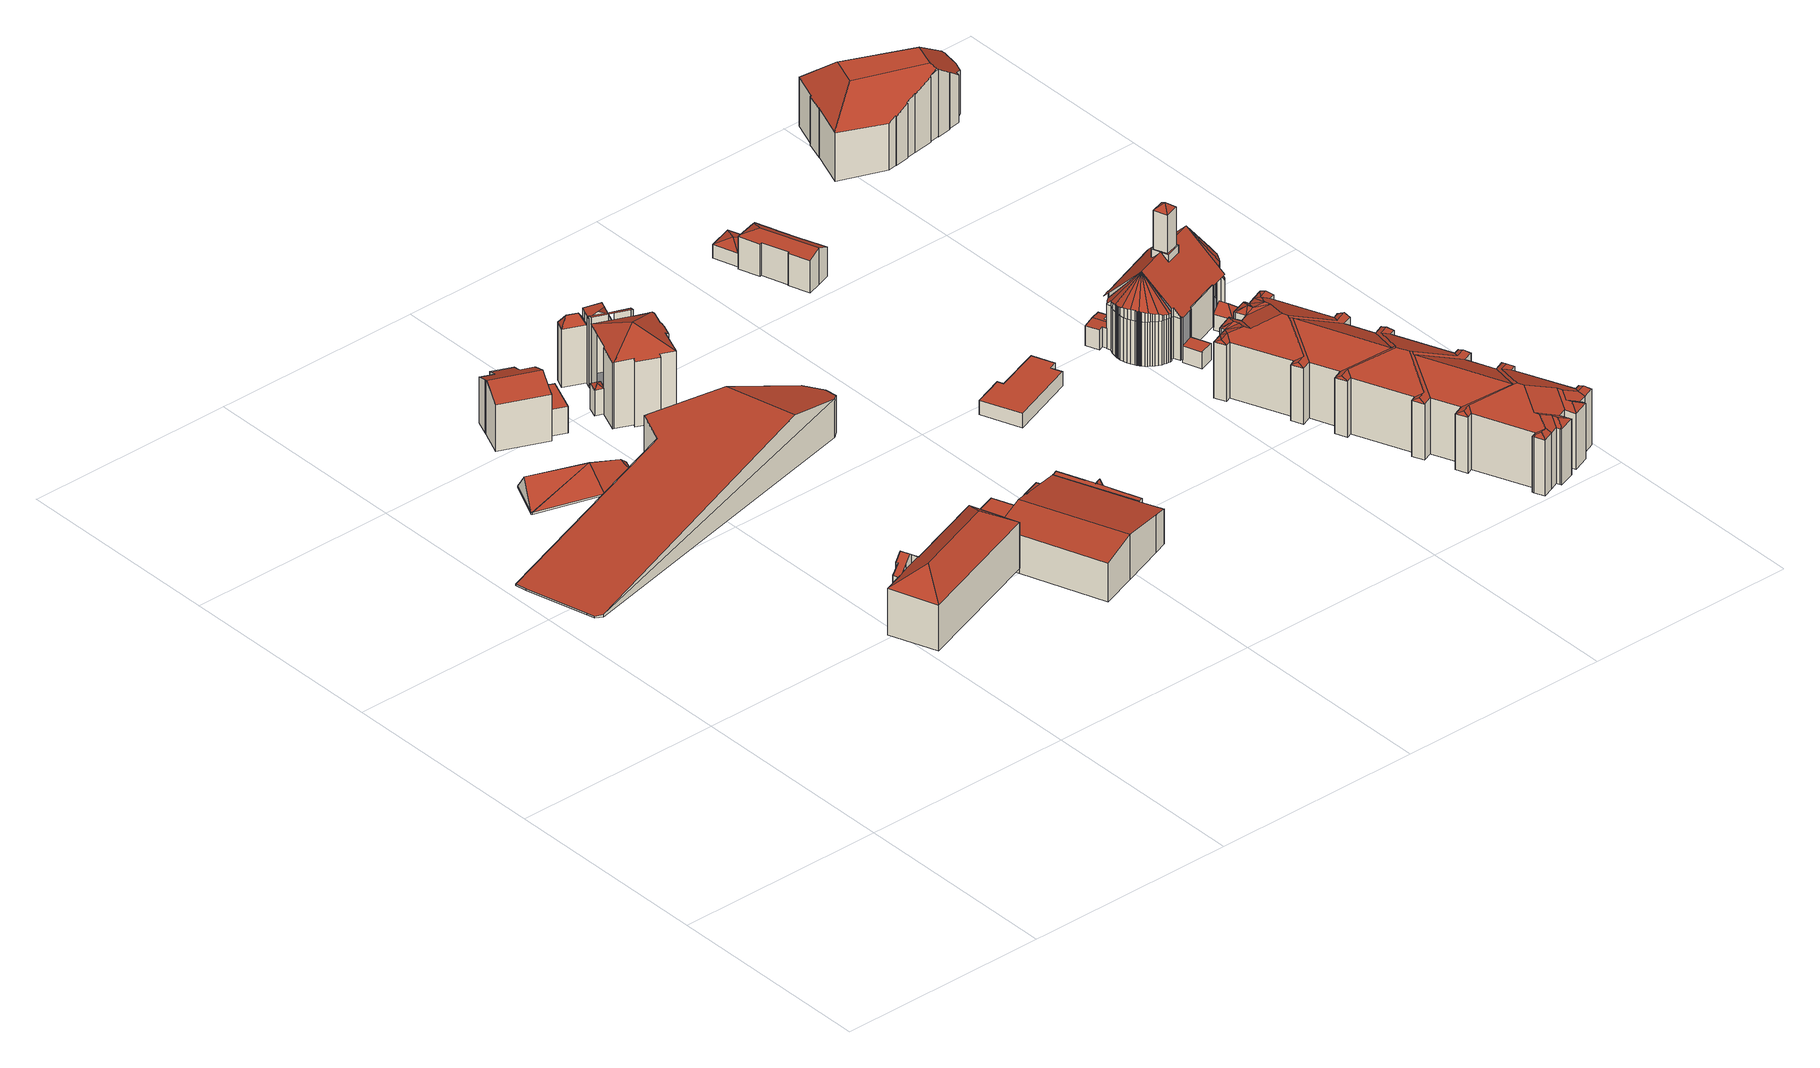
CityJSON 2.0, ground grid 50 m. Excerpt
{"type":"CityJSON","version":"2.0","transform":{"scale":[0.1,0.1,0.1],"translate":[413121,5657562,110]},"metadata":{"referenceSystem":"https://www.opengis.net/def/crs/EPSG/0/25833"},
"CityObjects":{
"building1":{"type":"Building","attributes":{"Dachtyp_tdc":"tdcFreeFormRoof","Gemeindeschluessel":14612000,"Dachneigung":48.48,"QualitaetDacherkennung":7,"Geometrietyp2DReferenz":"3000","measuredHeight":5.97,"function":"31001_9998","roofType":"5000"},"geometry":[{"type":"Solid","lod":"2","boundaries":[[[[0,1,2,3]],[[1,4,5,2]],[[4,6,7,5]],[[6,8,9,7]],[[8,10,11,9]],[[10,0,3,11]],[[6,12,13]],[[4,12,6]],[[12,4,1]],[[14,12,1,0]],[[14,0,10]],[[13,12,14,10,8]],[[6,13,8]],[[3,2,5,7,9,11]]]],"semantics":{"surfaces":[{"type":"WallSurface"},{"type":"RoofSurface"},{"type":"GroundSurface"}],"values":[[0,0,0,0,0,0,1,1,1,1,1,1,0,2]]}}]},
"building2":{"type":"Building","attributes":{"Dachtyp_tdc":"tdcFreeFormRoof","Gemeindeschluessel":14612000,"Dachneigung":10.77,"QualitaetDacherkennung":4,"Geometrietyp2DReferenz":"3000","measuredHeight":13.06,"function":"31001_9998","roofType":"5000"},"geometry":[{"type":"Solid","lod":"2","boundaries":[[[[15,16,17,18]],[[16,19,20,17]],[[19,21,22,20]],[[21,23,24,22]],[[23,25,26,24]],[[25,27,28,26]],[[27,29,30,28]],[[29,31,32,30]],[[31,33,34,32]],[[33,35,36,34]],[[35,15,18,36]],[[37,38,29,27,25,23,21,19,16]],[[15,35,33,31,38,37]],[[31,29,38]],[[16,15,37]],[[18,17,20,22,24,26,28,30,32,34,36]]]],"semantics":{"surfaces":[{"type":"WallSurface"},{"type":"RoofSurface"},{"type":"GroundSurface"}],"values":[[0,0,0,0,0,0,0,0,0,0,0,1,1,0,0,2]]}}]},
"building3":{"type":"Building","attributes":{"Gemeindeschluessel":14612000,"Geometrietyp2DReferenz":"3000","function":"31001_9998","roofType":"9999"},"children":["building3-1","building3-2"]},
"building3-1":{"type":"BuildingPart","attributes":{"Dachtyp_tdc":"tdcGableRoof","Dachneigung":39.86,"QualitaetDacherkennung":50,"Geometrietyp2DReferenz":"3000","measuredHeight":14.28,"roofType":"3100"},"parents":["building3"],"geometry":[{"type":"MultiSurface","lod":"2","boundaries":[[[39,40,41,42]],[[43,44,45,46]],[[44,47,48,45]],[[47,49,50,48]],[[49,51,52,50]],[[51,53,54,52]],[[53,55,56,54]],[[55,39,42,56]],[[51,49,47,44,43,57,58]],[[58,59,40,39,55,53,51]],[[42,41,60,46,45,48,50,52,54,56]]],"semantics":{"surfaces":[{"type":"WallSurface"},{"type":"RoofSurface"},{"type":"GroundSurface"}],"values":[0,0,0,0,0,0,0,0,1,1,2]}}]},
"building3-2":{"type":"BuildingPart","attributes":{"Dachtyp_tdc":"tdcHipRoof","Dachneigung":37.33,"QualitaetDacherkennung":78,"Geometrietyp2DReferenz":"3000","measuredHeight":15.74,"roofType":"3200"},"parents":["building3"],"geometry":[{"type":"MultiSurface","lod":"2","boundaries":[[[61,41,40]],[[61,62,63,41]],[[62,64,65,63]],[[64,66,67,65]],[[66,68,69,67]],[[68,70,71,69]],[[70,72,46,71]],[[72,73,43,46]],[[70,68,74]],[[66,64,62,75]],[[68,66,75,74]],[[62,61,59,76,57,73,72,70,74,75]],[[41,63,65,67,69,71,46,60]]],"semantics":{"surfaces":[{"type":"WallSurface"},{"type":"RoofSurface"},{"type":"GroundSurface"}],"values":[0,0,0,0,0,0,0,0,1,1,1,1,2]}}]},
"building4":{"type":"Building","attributes":{"Dachtyp_tdc":"tdcFreeFormRoof","Gemeindeschluessel":14612000,"Dachneigung":25.75,"QualitaetDacherkennung":35,"Geometrietyp2DReferenz":"3000","measuredHeight":13.63,"function":"31001_9998","roofType":"5000"},"geometry":[{"type":"Solid","lod":"2","boundaries":[[[[77,78,79,80]],[[78,81,82,79]],[[81,83,84,82]],[[83,85,86,84]],[[85,87,88,86]],[[87,89,90,88]],[[89,91,92,90]],[[91,93,94,92]],[[93,95,96,94]],[[95,97,98,96]],[[97,99,100,98]],[[99,77,80,100]],[[99,97,101,102,77]],[[95,93,91,89,87,85,83,81,78,102,101]],[[78,77,102]],[[97,95,101]],[[80,79,82,84,86,88,90,92,94,96,98,100]]]],"semantics":{"surfaces":[{"type":"WallSurface"},{"type":"RoofSurface"},{"type":"GroundSurface"}],"values":[[0,0,0,0,0,0,0,0,0,0,0,0,1,1,0,0,2]]}}]},
"building5":{"type":"Building","attributes":{"Dachtyp_tdc":"tdcPolyFlatRoof","Gemeindeschluessel":14612000,"Dachneigung":0,"QualitaetDacherkennung":69,"Geometrietyp2DReferenz":"3000","measuredHeight":6.55,"function":"31001_9998","roofType":"1000"},"geometry":[{"type":"Solid","lod":"2","boundaries":[[[[103,104,105,106]],[[104,107,108,105]],[[107,109,110,108]],[[109,103,106,110]],[[109,107,104,103]],[[106,105,108,110]]]],"semantics":{"surfaces":[{"type":"WallSurface"},{"type":"RoofSurface"},{"type":"GroundSurface"}],"values":[[0,0,0,0,1,2]]}}]},
"building6":{"type":"Building","attributes":{"Dachtyp_tdc":"tdcFreeFormRoof","Gemeindeschluessel":14612000,"Dachneigung":59.99,"QualitaetDacherkennung":7,"Geometrietyp2DReferenz":"3000","measuredHeight":16.61,"function":"31001_9998","roofType":"5000"},"geometry":[{"type":"Solid","lod":"2","boundaries":[[[[111,112,113,114]],[[112,115,116,113]],[[115,117,118,116]],[[117,119,120,118]],[[119,111,114,120]],[[121,122,119,117]],[[123,121,117,115]],[[123,115,112]],[[122,121,123,112,111]],[[122,111,119]],[[114,113,116,118,120]]]],"semantics":{"surfaces":[{"type":"WallSurface"},{"type":"RoofSurface"},{"type":"GroundSurface"}],"values":[[0,0,0,0,0,1,1,1,1,1,2]]}}]},
"building7":{"type":"Building","attributes":{"Gemeindeschluessel":14612000,"Geometrietyp2DReferenz":"3000","function":"31001_9998","roofType":"9999"},"children":["building7-1","building7-2","building7-3","building7-4","building7-5"]},
"building7-1":{"type":"BuildingPart","attributes":{"Dachtyp_tdc":"tdcGableRoof","Dachneigung":10.04,"QualitaetDacherkennung":28,"Geometrietyp2DReferenz":"3000","measuredHeight":11.18,"roofType":"3100"},"parents":["building7"],"geometry":[{"type":"MultiSurface","lod":"2","boundaries":[[[124,125,126,127]],[[125,128,129,126]],[[128,130,131,129]],[[130,132,133,131]],[[132,134,135,133]],[[134,136,137,138,135]],[[139,140,141,142,143]],[[140,144,141]],[[145,136,134,132,130]],[[130,128,125,124,146,140,139,145]],[[147,127,126,129,131,133,135,138,148,142,141]]],"semantics":{"surfaces":[{"type":"WallSurface"},{"type":"RoofSurface"},{"type":"GroundSurface"}],"values":[0,0,0,0,0,0,0,0,1,1,2]}}]},
"building7-2":{"type":"BuildingPart","attributes":{"Dachtyp_tdc":"tdcPolyFlatRoof","Dachneigung":2.6,"QualitaetDacherkennung":53,"Geometrietyp2DReferenz":"3000","measuredHeight":8.86,"roofType":"2100"},"parents":["building7"],"geometry":[{"type":"MultiSurface","lod":"2","boundaries":[[[149,150,151]],[[149,152,153,150]],[[152,154,124,127,153]],[[155,156,157,147,146]],[[156,158,159,157]],[[158,160,161,159]],[[160,162,161]],[[158,156,155,154,152,149,163,164,160]],[[150,153,127,147,157,159,161]]],"semantics":{"surfaces":[{"type":"WallSurface"},{"type":"RoofSurface"},{"type":"GroundSurface"}],"values":[0,0,0,0,0,0,0,1,2]}}]},
"building7-3":{"type":"BuildingPart","attributes":{"Dachtyp_tdc":"tdcGableRoof","Dachneigung":59.69,"QualitaetDacherkennung":10,"Geometrietyp2DReferenz":"3000","measuredHeight":9.34,"roofType":"3100"},"parents":["building7"],"geometry":[{"type":"MultiSurface","lod":"2","boundaries":[[[162,165,166,161]],[[165,167,168,166]],[[167,151,150,168]],[[167,165,169]],[[161,166,168,150]],[[165,162,164,170,169]],[[151,167,169,170,163]]],"semantics":{"surfaces":[{"type":"WallSurface"},{"type":"GroundSurface"},{"type":"RoofSurface"}],"values":[0,0,0,0,1,2,2]}}]},
"building7-4":{"type":"BuildingPart","attributes":{"Dachtyp_tdc":"tdcPolyFlatRoof","Dachneigung":0,"QualitaetDacherkennung":42,"Geometrietyp2DReferenz":"3000","measuredHeight":6.86,"roofType":"1000"},"parents":["building7"],"geometry":[{"type":"MultiSurface","lod":"2","boundaries":[[[137,171,172,138]],[[171,173,174,172]],[[173,175,176,174]],[[175,177,178,176]],[[177,143,142,178]],[[177,175,173,171,137,179,143]],[[142,148,138,172,174,176,178]]],"semantics":{"surfaces":[{"type":"WallSurface"},{"type":"RoofSurface"},{"type":"GroundSurface"}],"values":[0,0,0,0,0,1,2]}}]},
"building7-5":{"type":"BuildingPart","attributes":{"Dachtyp_tdc":"tdcPolyFlatRoof","Dachneigung":3.14,"QualitaetDacherkennung":67,"Geometrietyp2DReferenz":"3000","measuredHeight":5.78,"roofType":"2100"},"parents":["building7"],"geometry":[{"type":"MultiSurface","lod":"2","boundaries":[[[180,181,157,182]],[[144,183,184,141]],[[183,180,182,184]],[[183,144,185,181,180]],[[182,157,147,141,184]]],"semantics":{"surfaces":[{"type":"WallSurface"},{"type":"RoofSurface"},{"type":"GroundSurface"}],"values":[0,0,0,1,2]}}]},
"building8":{"type":"Building","attributes":{"Gemeindeschluessel":14612000,"Geometrietyp2DReferenz":"3000","function":"31001_9998","roofType":"9999"},"children":["building8-1","building8-2","building8-3","building8-4"]},
"building8-1":{"type":"BuildingPart","attributes":{"Dachtyp_tdc":"tdcFreeFormRoof","Dachneigung":39.25,"QualitaetDacherkennung":31,"Geometrietyp2DReferenz":"3000","measuredHeight":7.07,"roofType":"5000"},"parents":["building8"],"geometry":[{"type":"MultiSurface","lod":"2","boundaries":[[[186,187,188,189]],[[187,190,191,188]],[[190,192,193,191]],[[192,194,195,193]],[[196,186,189,197]],[[198,194,192,190,187,199]],[[187,186,200,199]],[[186,196,200]],[[196,201,198,199,200]],[[189,188,191,193,195,202,203,197]]],"semantics":{"surfaces":[{"type":"WallSurface"},{"type":"RoofSurface"},{"type":"GroundSurface"}],"values":[0,0,0,0,0,1,1,1,1,2]}}]},
"building8-2":{"type":"BuildingPart","attributes":{"Dachtyp_tdc":"tdcHipAndGableRoof","Dachneigung":65.88,"QualitaetDacherkennung":36,"Geometrietyp2DReferenz":"3000","measuredHeight":18.76,"roofType":"5000"},"parents":["building8"],"geometry":[{"type":"MultiSurface","lod":"2","boundaries":[[[204,205,114,206]],[[205,207,120,114]],[[207,208,118,120]],[[208,209,210,118]],[[209,211,212,210]],[[211,213,214,212]],[[209,208,215]],[[208,207,205,204,216,217,215]],[[217,218,213,211,209,215]],[[219,206,114,120,118,210,212,214]]],"semantics":{"surfaces":[{"type":"WallSurface"},{"type":"RoofSurface"},{"type":"GroundSurface"}],"values":[0,0,0,0,0,0,1,1,1,2]}}]},
"building8-3":{"type":"BuildingPart","attributes":{"Dachtyp_tdc":"tdcPolyFlatRoof","Dachneigung":24.23,"QualitaetDacherkennung":24,"Geometrietyp2DReferenz":"3000","measuredHeight":17.89,"roofType":"2100"},"parents":["building8"],"geometry":[{"type":"MultiSurface","lod":"2","boundaries":[[[220,221,222,214,213]],[[221,223,224,225,222]],[[226,227,204,206,228]],[[227,226,223,221,220,218,229,216]],[[214,222,225,228,206,219]]],"semantics":{"surfaces":[{"type":"WallSurface"},{"type":"RoofSurface"},{"type":"GroundSurface"}],"values":[0,0,0,1,2]}}]},
"building8-4":{"type":"BuildingPart","attributes":{"Dachtyp_tdc":"tdcTentRoof","Dachneigung":30.17,"QualitaetDacherkennung":51,"Geometrietyp2DReferenz":"3000","measuredHeight":20.15,"roofType":"3500"},"parents":["building8"],"geometry":[{"type":"MultiSurface","lod":"2","boundaries":[[[230,231,232,233]],[[231,234,235,232]],[[234,236,237,235]],[[236,238,239,237]],[[238,240,241,239]],[[240,242,243,241]],[[242,244,245,243]],[[244,246,247,245]],[[246,248,249,247]],[[248,250,251,249]],[[250,252,253,251]],[[252,254,255,253]],[[254,256,196,197,255]],[[257,195,194]],[[257,258,228,195]],[[224,259,260,225]],[[259,230,233,260]],[[242,240,238,236,234,231,230,259,261]],[[259,224,258,261]],[[233,232,235,237,239,241,243,245,247,249,251,253,255,197,203,202,195,228,225,260]],[[252,250,248,246,244,242,261]],[[258,257,262,256,254,252,261]]],"semantics":{"surfaces":[{"type":"WallSurface"},{"type":"RoofSurface"},{"type":"GroundSurface"}],"values":[0,0,0,0,0,0,0,0,0,0,0,0,0,0,0,0,0,1,1,2,1,1]}}]},
"building9":{"type":"Building","attributes":{"Dachtyp_tdc":"tdcPolyFlatRoof","Gemeindeschluessel":14612000,"Dachneigung":0,"QualitaetDacherkennung":72,"Geometrietyp2DReferenz":"3000","measuredHeight":3.54,"function":"31001_9998","roofType":"1000"},"geometry":[{"type":"Solid","lod":"2","boundaries":[[[[263,264,265,266]],[[264,267,268,265]],[[267,269,270,268]],[[269,271,272,270]],[[271,273,274,272]],[[273,275,276,274]],[[275,277,278,276]],[[277,263,266,278]],[[277,275,273,271,269,267,264,263]],[[266,265,268,270,272,274,276,278]]]],"semantics":{"surfaces":[{"type":"WallSurface"},{"type":"RoofSurface"},{"type":"GroundSurface"}],"values":[[0,0,0,0,0,0,0,0,1,2]]}}]},
"building10":{"type":"Building","attributes":{"Dachtyp_tdc":"tdcFreeFormRoof","Gemeindeschluessel":14612000,"Dachneigung":21.47,"QualitaetDacherkennung":28,"Geometrietyp2DReferenz":"3000","measuredHeight":4.49,"function":"31001_9998","roofType":"5000"},"geometry":[{"type":"Solid","lod":"2","boundaries":[[[[279,280,281,282]],[[280,283,284,281]],[[283,285,286,284]],[[285,279,282,286]],[[287,285,283]],[[287,283,280]],[[287,280,279]],[[287,279,285]],[[282,281,284,286]]]],"semantics":{"surfaces":[{"type":"WallSurface"},{"type":"RoofSurface"},{"type":"GroundSurface"}],"values":[[0,0,0,0,1,1,1,1,2]]}}]},
"building11":{"type":"Building","attributes":{"Dachtyp_tdc":"tdcHipAndGableRoof","Gemeindeschluessel":14612000,"Dachneigung":14.51,"QualitaetDacherkennung":42,"Geometrietyp2DReferenz":"3000","measuredHeight":8.85,"function":"31001_9998","roofType":"5000"},"geometry":[{"type":"Solid","lod":"2","boundaries":[[[[288,289,290,291]],[[289,292,293,290]],[[292,294,295,293]],[[294,296,297,295]],[[296,298,299,297]],[[298,300,301,299]],[[300,302,303,301]],[[302,304,305,303]],[[304,306,307,305]],[[306,308,309,307]],[[308,310,311,309]],[[310,312,313,311]],[[312,314,315,313]],[[314,316,317,315]],[[316,318,319,317]],[[318,288,291,319]],[[314,312,310,320]],[[310,308,306,304,302,300,298,296,320]],[[296,294,292,289,288,318,316,314,320]],[[291,290,293,295,297,299,301,303,305,307,309,311,313,315,317,319]]]],"semantics":{"surfaces":[{"type":"WallSurface"},{"type":"RoofSurface"},{"type":"GroundSurface"}],"values":[[0,0,0,0,0,0,0,0,0,0,0,0,0,0,0,0,1,1,1,2]]}}]},
"building12":{"type":"Building","attributes":{"name":"Diakonissenhauskirche","Gemeindeschluessel":14612000,"QualitaetDacherkennung":100,"Geometrietyp2DReferenz":"3000","function":"31001_3041","roofType":"9999"},"children":["building12-1","building12-2","building12-3","building12-4","building12-5","building12-6","building12-7","building12-8"]},
"building12-1":{"type":"BuildingPart","attributes":{"Dachtyp_tdc":"tdcGableRoof","Dachneigung":45.34,"QualitaetDacherkennung":100,"Geometrietyp2DReferenz":"3000","measuredHeight":19.28,"roofType":"3100"},"parents":["building12"],"geometry":[{"type":"MultiSurface","lod":"2","boundaries":[[[321,322,323,324,325]],[[322,326,327,328,329,323]],[[330,331,332,333,334]],[[331,335,336,332]],[[335,337,338,339,336]],[[340,341,342,343,344]],[[341,345,346,342]],[[345,347,348,346]],[[347,349,350,348]],[[351,352,353,354,355,321]],[[337,356,357,330,358,353,352,359,360,361,362,340]],[[340,362,341]],[[341,362,361,345]],[[345,361,360,347]],[[347,360,359,363,349]],[[330,357,331]],[[331,357,356,335]],[[335,356,337]],[[322,355,354,326]],[[324,323,329,364,365,333,332,336,339,343,342,346,348,350,366,367]],[[321,355,322]]],"semantics":{"surfaces":[{"type":"WallSurface"},{"type":"RoofSurface"},{"type":"GroundSurface"}],"values":[0,0,0,0,0,0,0,0,0,1,1,0,0,0,0,0,0,0,0,2,0]}}]},
"building12-2":{"type":"BuildingPart","attributes":{"Dachtyp_tdc":"tdcHipAndGableRoof","Dachneigung":41.42,"QualitaetDacherkennung":100,"Geometrietyp2DReferenz":"3000","measuredHeight":5.83,"roofType":"5000"},"parents":["building12"],"geometry":[{"type":"MultiSurface","lod":"2","boundaries":[[[368,369,370,371,372]],[[369,373,374,370]],[[373,375,376,374]],[[375,377,378,376]],[[377,334,333,379,378]],[[377,375,373,380]],[[373,369,368,381,382,380]],[[382,334,377,380]],[[383,371,370,374,376,378,379,384]]],"semantics":{"surfaces":[{"type":"WallSurface"},{"type":"RoofSurface"},{"type":"GroundSurface"}],"values":[0,0,0,0,0,1,1,1,2]}}]},
"building12-3":{"type":"BuildingPart","attributes":{"Dachtyp_tdc":"tdcPyramidRoof","Dachneigung":42.68,"QualitaetDacherkennung":100,"Geometrietyp2DReferenz":"3000","measuredHeight":11,"roofType":"3500"},"parents":["building12"],"geometry":[{"type":"MultiSurface","lod":"2","boundaries":[[[385,386,387,388]],[[386,389,390,387]],[[389,391,392,390]],[[391,385,388,392]],[[386,385,393]],[[389,386,393]],[[391,389,393]],[[385,391,393]]],"semantics":{"surfaces":[{"type":"WallSurface"},{"type":"RoofSurface"}],"values":[0,0,0,0,1,1,1,1]}}]},
"building12-4":{"type":"BuildingPart","attributes":{"Dachtyp_tdc":"tdcTentRoof","Dachneigung":51.03,"QualitaetDacherkennung":100,"Geometrietyp2DReferenz":"3000","measuredHeight":19.23,"roofType":"4000"},"parents":["building12"],"geometry":[{"type":"MultiSurface","lod":"2","boundaries":[[[394,395,396,397]],[[395,398,399,396]],[[398,400,401,399]],[[400,402,403,401]],[[402,404,405,403]],[[404,406,407,405]],[[406,408,409,407]],[[408,410,411,409]],[[410,412,413,411]],[[412,414,415,413]],[[414,416,417,415]],[[416,418,419,417]],[[418,420,421,419]],[[420,422,423,421]],[[422,424,425,423]],[[424,426,427,425]],[[426,428,429,427]],[[428,430,368,372,429]],[[327,431,432,328]],[[431,433,434,432]],[[433,435,436,434]],[[435,437,438,436]],[[437,439,440,438]],[[439,441,442,440]],[[441,443,444,442]],[[443,445,446,444]],[[445,447,448,446]],[[447,449,450,448]],[[449,451,452,450]],[[451,453,454,452]],[[453,455,456,454]],[[455,457,458,456]],[[457,459,460,458]],[[459,461,462,460]],[[461,463,464,462]],[[463,465,466,464]],[[465,467,468,466]],[[467,469,470,468]],[[469,471,472,470]],[[471,473,474,472]],[[473,475,476,474]],[[475,477,478,476]],[[477,479,480,478]],[[479,481,482,480]],[[481,483,484,482]],[[483,485,486,484]],[[485,487,488,486]],[[487,489,490,488]],[[489,491,492,490]],[[491,493,494,492]],[[493,495,496,494]],[[495,394,397,496]],[[410,408,406,404,402,400,353]],[[428,426,424,422,420,418,416,414,412,410,353]],[[497,430,428,353,498]],[[435,433,431,327,499,353]],[[447,445,443,441,439,437,435,353]],[[457,455,453,451,449,447,353]],[[469,467,465,463,461,459,457,353]],[[479,477,475,473,471,469,353]],[[491,489,487,485,483,481,479,353]],[[400,398,395,394,495,493,491,353]],[[397,396,399,401,403,405,407,409,411,413,415,417,419,421,423,425,427,429,372,500,501,328,432,434,436,438,440,442,444,446,448,450,452,454,456,458,460,462,464,466,468,470,472,474,476,478,480,482,484,486,488,490,492,494,496]]],"semantics":{"surfaces":[{"type":"WallSurface"},{"type":"RoofSurface"},{"type":"GroundSurface"}],"values":[0,0,0,0,0,0,0,0,0,0,0,0,0,0,0,0,0,0,0,0,0,0,0,0,0,0,0,0,0,0,0,0,0,0,0,0,0,0,0,0,0,0,0,0,0,0,0,0,0,0,0,0,1,1,1,1,1,1,1,1,1,1,2]}}]},
"building12-5":{"type":"BuildingPart","attributes":{"Dachtyp_tdc":"tdcGableRoof","Dachneigung":4.55,"QualitaetDacherkennung":100,"Geometrietyp2DReferenz":"3000","measuredHeight":4.97,"roofType":"3100"},"parents":["building12"],"geometry":[{"type":"MultiSurface","lod":"2","boundaries":[[[502,503,504,505]],[[506,507,508,509]],[[507,510,511,508]],[[510,512,513,511]],[[512,514,515,513]],[[514,516,517,515]],[[516,325,324,518,517]],[[514,512,510,507,506,503]],[[503,502,519,520,325,516,514]],[[521,522,505,504,509,508,511,513,515,517,518]]],"semantics":{"surfaces":[{"type":"WallSurface"},{"type":"RoofSurface"},{"type":"GroundSurface"}],"values":[0,0,0,0,0,0,0,1,1,2]}}]},
"building12-6":{"type":"BuildingPart","attributes":{"Dachtyp_tdc":"tdcLeanToRoof","Dachneigung":0,"QualitaetDacherkennung":100,"Geometrietyp2DReferenz":"3000","measuredHeight":1.86,"roofType":"2100"},"parents":["building12"],"geometry":[{"type":"MultiSurface","lod":"2","boundaries":[[[523,524,525,526]],[[524,527,528,525]],[[527,529,530,528]],[[529,523,526,530]],[[526,525,528,530]]],"semantics":{"surfaces":[{"type":"WallSurface"},{"type":"GroundSurface"}],"values":[0,0,0,0,1]}}]},
"building12-7":{"type":"BuildingPart","attributes":{"Dachtyp_tdc":"tdcTentRoof","Dachneigung":51.02,"QualitaetDacherkennung":100,"Geometrietyp2DReferenz":"3000","measuredHeight":19.76,"roofType":"4000"},"parents":["building12"],"geometry":[{"type":"MultiSurface","lod":"2","boundaries":[[[349,531,532,533,350]],[[531,534,535,532]],[[534,536,537,535]],[[536,538,539,537]],[[538,540,541,539]],[[540,542,543,541]],[[542,544,545,543]],[[544,546,547,545]],[[546,548,549,547]],[[548,550,551,549]],[[550,552,553,551]],[[552,554,555,553]],[[554,556,557,555]],[[556,558,559,557]],[[558,560,561,559]],[[560,562,563,561]],[[562,564,565,563]],[[564,566,567,565]],[[566,568,569,567]],[[568,570,571,569]],[[570,572,573,571]],[[572,574,575,573]],[[574,576,577,575]],[[576,578,579,577]],[[578,580,581,579]],[[580,582,583,581]],[[582,584,585,583]],[[584,586,587,585]],[[586,588,589,587]],[[588,590,591,589]],[[590,592,593,591]],[[592,594,595,593]],[[594,596,597,595]],[[596,598,599,597]],[[598,600,601,599]],[[600,602,506,509,603,601]],[[604,605,606,607,352]],[[602,608,604,352,609]],[[610,609,352]],[[611,612,363,352]],[[613,614,615,616,617,611,352]],[[618,619,620,621,613,352]],[[622,623,624,625,626,627,628,629,618,352]],[[630,631,632,633,634,635,636,637,638,622,352]],[[639,640,641,630,352]],[[607,642,643,644,645,646,647,639,352]],[[584,647,646,586]],[[582,640,639,647,584]],[[586,646,645,588]],[[588,645,644,590]],[[594,642,607,606,596]],[[580,641,640,582]],[[578,631,630,641,580]],[[566,638,637,568]],[[564,622,638,566]],[[568,637,636,570]],[[636,635,570]],[[570,635,634,572]],[[572,634,633,574]],[[574,633,632,576]],[[576,632,631,578]],[[550,629,628,552]],[[548,619,618,629,550]],[[552,628,627,554]],[[554,627,626,556]],[[556,626,625,558]],[[558,625,624,560]],[[560,624,623,562]],[[562,623,622,564]],[[542,613,621,544]],[[540,614,613,542]],[[544,621,620,546]],[[546,620,619,548]],[[534,617,616,536]],[[531,612,611,617,534]],[[536,616,615,538]],[[538,615,614,540]],[[349,363,612,531]],[[598,605,604,608,600]],[[600,608,602]],[[596,606,605,598]],[[648,649,533,532,535,537,539,541,543,545,547,549,551,553,555,557,559,561,563,565,567,569,571,573,575,577,579,581,583,585,587,589,591,593,595,597,599,601,603]],[[590,644,643,592]],[[592,643,642,594]]],"semantics":{"surfaces":[{"type":"WallSurface"},{"type":"RoofSurface"},{"type":"GroundSurface"}],"values":[0,0,0,0,0,0,0,0,0,0,0,0,0,0,0,0,0,0,0,0,0,0,0,0,0,0,0,0,0,0,0,0,0,0,0,0,1,1,1,1,1,1,1,1,1,1,0,0,0,0,0,0,0,0,0,0,0,0,0,0,0,0,0,0,0,0,0,0,0,0,0,0,0,0,0,0,0,0,0,0,0,2,0,0]}}]},
"building12-8":{"type":"BuildingPart","attributes":{"Dachtyp_tdc":"tdcLeanToRoof","Dachneigung":0,"QualitaetDacherkennung":100,"Geometrietyp2DReferenz":"3000","measuredHeight":4.13,"roofType":"2100"},"parents":["building12"],"geometry":[{"type":"MultiSurface","lod":"2","boundaries":[[[650,344,343,651,652]],[[338,653,654,655,339]],[[653,656,657,654]],[[656,650,652,657]],[[656,653,338,344,650]],[[652,651,655,654,657]]],"semantics":{"surfaces":[{"type":"WallSurface"},{"type":"RoofSurface"},{"type":"GroundSurface"}],"values":[0,0,0,0,1,2]}}]},
"building13":{"type":"Building","attributes":{"Dachtyp_tdc":"tdcFreeFormRoof","Gemeindeschluessel":14612000,"Dachneigung":24.57,"QualitaetDacherkennung":8,"Geometrietyp2DReferenz":"3000","measuredHeight":17.74,"function":"31001_9998","roofType":"5000"},"geometry":[{"type":"Solid","lod":"2","boundaries":[[[[658,659,660,661]],[[659,662,663,660]],[[662,664,665,663]],[[664,666,667,665]],[[666,668,669,667]],[[668,670,671,669]],[[670,672,673,671]],[[672,674,675,673]],[[674,676,677,675]],[[676,678,679,677]],[[678,680,681,679]],[[680,682,683,681]],[[682,684,685,683]],[[684,686,687,685]],[[686,688,689,687]],[[688,690,691,689]],[[690,692,693,691]],[[692,694,695,693]],[[694,696,697,695]],[[696,698,699,697]],[[698,700,701,699]],[[700,702,703,701]],[[702,704,705,703]],[[704,706,707,705]],[[706,708,709,707]],[[708,710,711,709]],[[710,712,713,711]],[[712,714,715,713]],[[714,716,717,715]],[[716,718,719,717]],[[718,720,721,719]],[[720,722,723,721]],[[722,724,725,723]],[[724,726,727,725]],[[726,728,729,727]],[[728,730,731,729]],[[730,732,733,731]],[[732,734,735,733]],[[702,736,704]],[[736,702,737]],[[738,739,737,702,700]],[[740,741,738,700,698]],[[740,698,696]],[[741,740,696,694]],[[742,743,744,745,739,738,741,694,692]],[[746,742,692,690]],[[746,690,688]],[[747,743,742,746,688,686]],[[748,749,747,686,684]],[[750,751,752,748,684,682]],[[750,682,680]],[[751,750,680,678]],[[753,754,755,756,752,751,678,676]],[[757,753,676,674]],[[757,674,672]],[[758,754,753,757,672,670]],[[759,760,761,758,670,668]],[[762,763,764,759,668,666]],[[763,762,664,662]],[[765,766,767,768,764,763,662,659]],[[769,765,659,658]],[[769,658,770]],[[664,762,666]],[[661,660,663,665,667,669,671,673,675,677,679,681,683,685,687,689,691,693,695,697,699,701,703,705,707,709,711,713,715,717,719,721,723,725,727,729,731,733,735,771,772,773,774,775,776,777,778,779,780,781,782,783,784,785,786,787,788,789,790,791,792,793,794,795,796,797,798,799,800,801,802,803]],[[804,805,776,775]],[[805,806,777,776]],[[806,807,778,777]],[[807,808,779,778]],[[808,809,780,779]],[[809,810,781,780]],[[810,811,782,781]],[[811,812,783,782]],[[812,813,784,783]],[[813,814,785,784]],[[814,815,786,785]],[[815,816,787,786]],[[816,817,788,787]],[[817,818,789,788]],[[818,819,790,789]],[[819,820,791,790]],[[820,821,792,791]],[[821,822,793,792]],[[822,823,794,793]],[[823,824,795,794]],[[824,825,796,795]],[[825,826,797,796]],[[826,827,798,797]],[[827,828,799,798]],[[828,829,800,799]],[[829,830,801,800]],[[830,831,802,801]],[[831,770,803,802]],[[770,658,661,803]],[[770,765,769]],[[831,765,770]],[[831,766,765]],[[830,766,831]],[[766,830,832]],[[828,832,830,829]],[[832,828,833]],[[833,828,827]],[[832,767,766]],[[832,825,767]],[[833,825,832]],[[833,826,825]],[[826,833,827]],[[734,834,771,735]],[[834,835,772,771]],[[835,836,773,772]],[[836,837,774,773]],[[837,804,775,774]],[[838,768,767,825,824]],[[839,840,841,842,838,824,823]],[[839,823,822]],[[840,839,822,821]],[[840,819,841]],[[840,820,819]],[[820,840,821]],[[819,842,841]],[[819,843,842]],[[818,843,819]],[[818,844,843]],[[844,818,817]],[[844,817,816]],[[843,844,816,815]],[[845,760,759,764,768,838,842,843,815,814]],[[846,845,814,813]],[[846,813,812]],[[761,760,845,846,812,811]],[[754,758,761,811,810]],[[847,848,755,754,810,809]],[[847,809,808]],[[848,847,808,807]],[[849,756,755,848,807,806]],[[850,849,806,805]],[[850,805,804]],[[752,756,849,850,804,837]],[[749,748,752,837,836]],[[851,852,747,749,836,835]],[[851,835,834]],[[852,851,834,734]],[[853,854,855,856,744,743,747,852,734,732]],[[857,858,853,732,730]],[[857,730,728]],[[858,857,728,726]],[[854,853,858,726,724]],[[859,855,854,724,722]],[[860,861,859,722,720]],[[860,720,718]],[[862,861,860,718,716]],[[862,716,714]],[[856,855,859,861,862,714,712]],[[745,744,856,712,710]],[[736,737,739,745,710,708]],[[736,708,706]],[[704,736,706]]]],"semantics":{"surfaces":[{"type":"WallSurface"},{"type":"RoofSurface"},{"type":"GroundSurface"}],"values":[[0,0,0,0,0,0,0,0,0,0,0,0,0,0,0,0,0,0,0,0,0,0,0,0,0,0,0,0,0,0,0,0,0,0,0,0,0,0,1,1,1,1,1,1,1,1,1,1,1,1,1,1,1,1,1,1,1,1,1,1,1,1,0,2,0,0,0,0,0,0,0,0,0,0,0,0,0,0,0,0,0,0,0,0,0,0,0,0,0,0,0,0,0,1,1,1,1,1,1,1,1,1,1,1,1,1,0,0,0,0,0,1,1,1,1,1,1,1,1,1,1,1,1,1,1,1,1,1,1,1,1,1,1,1,1,1,1,1,1,1,1,1,1,1,1,1,1,1,1,1,1,1,1,1,1,1]]}}]},
"building14":{"type":"Building","attributes":{"Dachtyp_tdc":"tdcFreeFormRoof","Gemeindeschluessel":14612000,"Dachneigung":48.05,"QualitaetDacherkennung":41,"Geometrietyp2DReferenz":"3000","measuredHeight":18.11,"function":"31001_9998","roofType":"5000"},"geometry":[{"type":"Solid","lod":"2","boundaries":[[[[863,864,865,866]],[[864,867,868,865]],[[867,869,870,868]],[[869,871,872,870]],[[871,873,874,872]],[[873,875,876,874]],[[875,877,878,876]],[[877,879,880,878]],[[879,881,882,880]],[[883,884,885,869,867,864,863,886]],[[887,888,889,890,891,881,879,877,875,873,871,885,884]],[[887,892,893,894,895,896,897,898,899,900,901,902,888]],[[903,904,905,906,907,893,892,883,886,908,909,910,911,912]],[[892,887,884,883]],[[907,894,893]],[[863,908,886]],[[871,869,885]],[[902,889,888]],[[882,913,914,915,916,917,918,919,920,921,922,923,924,925,926,927,928,929,930,931,932,933,934,866,865,868,870,872,874,876,878,880]],[[881,891,913,882]],[[891,890,914,913]],[[890,889,915,914]],[[889,902,916,915]],[[902,901,917,916]],[[901,900,918,917]],[[900,899,919,918]],[[899,898,920,919]],[[898,897,921,920]],[[897,896,922,921]],[[896,895,923,922]],[[895,894,924,923]],[[894,907,925,924]],[[907,906,926,925]],[[906,905,927,926]],[[905,904,928,927]],[[904,903,929,928]],[[903,912,930,929]],[[912,911,931,930]],[[911,910,932,931]],[[910,909,933,932]],[[909,908,934,933]],[[908,863,866,934]]]],"semantics":{"surfaces":[{"type":"WallSurface"},{"type":"RoofSurface"},{"type":"GroundSurface"}],"values":[[0,0,0,0,0,0,0,0,0,1,1,1,1,1,0,0,0,0,2,0,0,0,0,0,0,0,0,0,0,0,0,0,0,0,0,0,0,0,0,0,0,0]]}}]}
},
"vertices":[
[442,1249,37],[348,1229,37],[348,1229,33],[442,1249,33],[196,1274,37],[196,1274,33],[193,1275,37],[193,1275,33],[235,1365,37],[235,1365,33],[457,1286,37],[457,1286,33],[350,1276,89],[214,1320,93],[429,1270,64],
[839,1083,123],[69,909,36],[69,909,29],[839,1083,29],[53,918,33],[53,918,29],[49,937,33],[49,937,29],[13,1083,33],[13,1083,29],[8,1110,33],[8,1110,29],[476,1212,124],[476,1212,29],[502,1283,132],[502,1283,29],[820,1164,123],[820,1164,29],[852,1127,117],[852,1127,29],[853,1095,119],[853,1095,29],[706,1053,160],[668,1221,160],
[571,540,147],[577,523,147],[577,523,34],[571,540,34],[503,497,143],[498,513,143],[498,513,34],[503,497,34],[518,520,161],[518,520,34],[516,525,161],[516,525,34],[534,532,177],[534,532,34],[548,537,165],[548,537,34],[550,532,165],[550,532,34],[510,499,149],[542,511,177],[575,523,149],[542,511,34],
[577,523,149],[772,593,149],[772,593,34],[784,556,149],[784,556,34],[811,483,147],[811,483,34],[495,369,146],[495,369,34],[455,480,148],[455,480,34],[503,497,148],[503,497,149],[533,445,192],[734,518,192],[542,511,149],
[312,1520,120],[336,1578,139],[336,1578,6],[312,1520,6],[338,1583,137],[338,1583,6],[353,1619,118],[353,1619,6],[384,1606,118],[384,1606,6],[397,1637,102],[397,1637,6],[445,1617,102],[445,1617,6],[432,1585,118],[432,1585,6],[462,1573,118],[462,1573,6],[460,1568,121],[460,1568,6],[427,1489,127],[427,1489,6],[421,1474,120],[421,1474,6],[443,1526,143],[334,1572,143],
[427,1489,72],[460,1568,72],[460,1568,7],[427,1489,7],[497,1552,72],[497,1552,7],[464,1473,72],[464,1473,7],
[606,1578,153],[557,1599,153],[557,1599,10],[606,1578,10],[568,1624,153],[568,1624,10],[616,1603,153],[616,1603,10],[610,1589,153],[610,1589,10],[599,1596,176],[600,1593,173],[575,1606,176],
[1080,422,107],[1100,371,107],[1100,371,21],[1080,422,21],[1068,358,113],[1068,358,21],[966,321,132],[966,321,21],[880,290,116],[880,290,21],[811,483,116],[811,483,21],[793,532,116],[793,532,89],[793,532,21],[908,572,127],[915,575,125],[915,575,21],[908,572,21],[908,572,89],[915,575,78],[877,562,132],[1009,608,108],[1009,608,21],[877,562,21],
[1066,493,109],[1066,493,21],[1066,493,56],[1090,426,109],[1090,426,21],[1080,422,109],[1009,608,109],[1010,608,109],[1010,608,21],[1022,613,109],[1022,613,21],[1045,550,109],[1045,550,21],[1045,550,62],[1056,522,109],[1054,527,109],
[1056,554,63],[1056,554,21],[1077,497,56],[1077,497,21],[1065,529,114],[1054,525,114],
[784,556,89],[784,556,21],[772,593,89],[772,593,21],[766,608,89],[766,608,21],[880,649,89],[880,649,21],[877,562,89],
[996,645,76],[1010,608,78],[996,645,21],[902,611,76],[902,611,21],[1009,608,78],
[541,1480,73],[550,1504,73],[550,1504,10],[541,1480,10],[569,1497,73],[569,1497,10],[578,1520,52],[578,1520,10],[581,1519,52],[581,1519,10],[559,1473,73],[559,1473,10],[573,1498,70],[556,1491,81],[554,1486,81],[562,1472,70],[573,1498,10],[562,1472,10],
[601,1567,177],[606,1578,177],[601,1567,10],[610,1589,177],[616,1603,177],[666,1582,150],[666,1582,10],[659,1565,150],[659,1565,10],[651,1546,150],[651,1546,10],[638,1569,198],[608,1564,182],[631,1554,198],[638,1551,182],[631,1554,10],
[651,1546,182],[684,1533,182],[684,1533,10],[678,1518,189],[678,1518,173],[678,1518,10],[595,1552,189],[601,1567,182],[595,1552,10],[631,1554,182],
[719,1501,171],[705,1467,171],[705,1467,10],[719,1501,10],[708,1466,169],[708,1466,10],[705,1454,169],[705,1454,10],[694,1428,169],[694,1428,10],[687,1431,173],[687,1431,10],[662,1367,173],[662,1367,10],[630,1381,173],[630,1381,10],[627,1375,169],[627,1375,10],[577,1397,169],[577,1397,10],[580,1403,173],[580,1403,10],[541,1420,173],[541,1420,10],[539,1421,172],[539,1421,10],[559,1473,172],[581,1519,174],[595,1552,174],[716,1503,173],[716,1503,10],[627,1461,212],[562,1472,174],
[1111,952,65],[1182,978,65],[1182,978,30],[1111,952,30],[1187,964,65],[1187,964,30],[1294,1003,65],[1294,1003,30],[1314,951,65],[1314,951,30],[1295,944,65],[1295,944,30],[1305,918,65],[1305,918,30],[1146,859,65],[1146,859,30],
[1088,1745,43],[1145,1765,43],[1145,1765,10],[1088,1745,10],[1164,1708,43],[1164,1708,10],[1107,1688,43],[1107,1688,10],[1126,1726,54],
[1179,1656,84],[1200,1594,84],[1200,1594,9],[1179,1656,9],[1202,1595,82],[1202,1595,9],[1220,1545,82],[1220,1545,9],[1190,1535,98],[1190,1535,9],[1156,1523,88],[1156,1523,9],[1140,1573,88],[1140,1573,9],[1143,1574,89],[1143,1574,9],[1123,1635,89],[1123,1635,9],[1119,1634,88],[1119,1634,9],[1103,1684,88],[1103,1684,9],[1108,1685,89],[1108,1685,9],[1160,1703,84],[1160,1703,9],[1163,1704,84],[1163,1704,9],[1165,1705,83],[1165,1705,9],[1181,1657,83],[1181,1657,9],[1147,1668,98],
[1497,999,133],[1497,998,133],[1497,998,30],[1497,999,30],[1497,999,74],[1652,1055,133],[1652,1055,119],[1652,1055,31],[1652,1055,30],[1671,874,133],[1670,876,133],[1670,876,30],[1671,874,30],[1671,874,62],[1581,843,133],[1581,843,30],[1582,841,133],[1582,841,64],[1582,841,30],[1548,829,133],[1547,831,133],[1547,831,30],[1548,829,30],[1548,829,64],[1543,829,133],[1543,829,30],[1538,845,133],[1538,845,30],[1533,845,133],[1533,845,30],[1479,992,133],[1509,909,223],[1682,972,223],[1652,1055,134],[1497,998,134],[1581,843,136],[1670,876,135],[1713,889,133],[1533,845,154],[1538,845,153],[1543,829,136],[1547,831,136],[1533,845,143],[1713,889,30],[1692,881,30],[1483,981,30],[1479,992,30],
[1717,893,58],[1734,848,57],[1734,848,24],[1717,893,24],[1717,893,31],[1728,846,63],[1728,846,24],[1687,831,62],[1687,831,24],[1686,832,63],[1686,832,24],[1671,874,24],[1699,862,82],[1713,889,63],[1692,881,82],[1713,889,24],[1692,881,24],
[1611,965,317],[1622,933,317],[1622,933,223],[1611,965,223],[1590,922,317],[1590,922,223],[1579,954,317],[1579,954,223],[1601,943,333],
[1744,957,140],[1743,952,140],[1743,952,31],[1744,957,31],[1742,947,141],[1742,947,31],[1742,946,141],[1742,946,31],[1740,942,140],[1740,942,31],[1738,937,139],[1738,937,31],[1736,932,138],[1736,932,31],[1733,928,139],[1733,928,31],[1730,924,139],[1730,924,31],[1729,922,138],[1729,922,31],[1728,921,138],[1728,921,31],[1726,919,138],[1726,919,31],[1724,917,138],[1724,917,31],[1720,915,138],[1720,915,31],[1717,913,139],[1717,913,31],[1714,912,140],[1714,912,31],[1711,911,142],[1711,911,31],[1714,903,132],[1714,903,31],[1717,893,120],[1656,1057,118],[1656,1057,31],[1661,1043,135],[1661,1043,31],[1662,1044,135],[1662,1044,31],[1667,1044,135],[1667,1044,31],[1672,1044,134],[1672,1044,31],[1677,1044,135],[1677,1044,31],[1682,1043,135],[1682,1043,31],[1687,1042,137],[1687,1042,31],[1688,1042,137],[1688,1042,31],[1692,1041,136],[1692,1041,31],[1697,1039,136],[1697,1039,31],[1702,1037,137],[1702,1037,31],[1707,1034,138],[1707,1034,31],[1711,1032,139],[1711,1032,31],[1713,1031,139],[1713,1031,31],[1717,1028,138],[1717,1028,31],[1721,1024,138],[1721,1024,31],[1724,1021,139],[1724,1021,31],[1728,1017,140],[1728,1017,31],[1729,1015,141],[1729,1015,31],[1731,1013,140],[1731,1013,31],[1734,1009,140],[1734,1009,31],[1736,1004,140],[1736,1004,31],[1739,998,141],[1739,998,31],[1741,994,142],[1741,994,31],[1741,992,142],[1741,992,31],[1743,987,141],[1743,987,31],[1744,982,141],[1744,982,31],[1745,976,141],[1745,976,31],[1745,971,141],[1745,971,31],[1745,970,142],[1745,970,31],[1745,966,141],[1745,966,31],[1744,959,140],[1744,959,31],[1713,889,119],[1709,901,133],[1656,1044,133],[1713,889,31],[1682,972,31],
[1478,978,76],[1478,977,76],[1478,977,26],[1478,978,26],[1463,965,75],[1460,974,75],[1460,974,26],[1463,965,26],[1449,970,74],[1449,970,26],[1437,1001,74],[1437,1001,26],[1465,1012,76],[1465,1012,26],[1489,1020,74],[1489,1020,26],[1497,999,26],[1483,981,76],[1479,992,76],[1479,992,26],[1483,981,26],
[1613,969,223],[1626,931,223],[1626,931,204],[1613,969,204],[1588,918,223],[1588,918,204],[1575,956,223],[1575,956,204],
[1530,845,133],[1530,845,25],[1533,845,25],[1525,845,133],[1525,845,25],[1520,846,133],[1520,846,25],[1515,847,133],[1515,847,25],[1510,848,133],[1510,848,25],[1504,851,133],[1504,851,25],[1497,854,133],[1497,854,25],[1493,857,133],[1493,857,25],[1489,860,133],[1489,860,25],[1485,863,133],[1485,863,25],[1481,866,133],[1481,866,25],[1476,872,133],[1476,872,25],[1475,872,133],[1475,872,25],[1475,873,133],[1475,873,25],[1474,874,133],[1474,874,25],[1473,875,133],[1473,875,25],[1473,876,133],[1473,876,25],[1473,877,133],[1473,877,25],[1472,877,133],[1472,877,25],[1471,878,133],[1471,878,25],[1470,879,133],[1470,879,25],[1470,880,133],[1470,880,25],[1468,883,133],[1468,883,25],[1464,891,133],[1464,891,25],[1461,899,133],[1461,899,25],[1459,907,133],[1459,907,25],[1457,916,133],[1457,916,25],[1458,918,133],[1458,918,25],[1458,921,133],[1458,921,25],[1458,923,133],[1458,923,25],[1458,926,133],[1458,926,25],[1458,929,133],[1458,929,25],[1459,932,133],[1459,932,25],[1462,944,133],[1462,944,25],[1467,956,133],[1467,956,25],[1463,965,133],[1463,965,25],[1465,953,146],[1462,944,148],[1459,932,152],[1458,932,152],[1467,956,145],[1478,978,133],[1483,981,133],[1527,845,144],[1530,845,143],[1504,851,151],[1510,848,148],[1515,847,146],[1520,846,145],[1525,845,144],[1486,862,156],[1489,860,155],[1493,857,153],[1497,854,152],[1473,876,159],[1473,875,159],[1474,874,158],[1475,873,158],[1475,872,158],[1476,872,158],[1481,866,156],[1485,863,156],[1464,892,159],[1464,891,159],[1468,883,159],[1470,880,158],[1470,879,158],[1471,878,158],[1471,878,159],[1472,877,159],[1473,877,159],[1458,911,157],[1459,907,157],[1461,899,158],[1458,929,153],[1458,926,153],[1458,923,153],[1458,921,154],[1458,918,154],[1457,916,155],[1478,978,25],[1483,981,25],
[1563,786,64],[1548,829,23],[1563,786,23],[1598,798,64],[1598,798,23],[1582,841,23],[1564,786,64],[1564,786,23],
[1728,756,146],[1715,751,146],[1715,751,9],[1728,756,9],[1768,615,146],[1768,615,9],[1781,621,146],[1781,621,9],[1792,593,146],[1792,593,9],[1769,585,146],[1769,585,9],[1795,519,146],[1795,519,9],[1818,528,146],[1818,528,9],[1829,501,146],[1829,501,9],[1815,495,146],[1815,495,9],[1869,360,146],[1869,360,9],[1882,365,146],[1882,365,9],[1893,338,146],[1893,338,9],[1869,329,146],[1869,329,9],[1895,263,146],[1895,263,9],[1918,272,146],[1918,272,9],[1929,245,146],[1929,245,9],[1916,240,146],[1916,240,9],[1970,105,146],[1970,105,9],[1982,109,146],[1982,109,9],[1993,82,146],[1993,82,9],[1966,71,146],[1966,71,9],[1947,64,146],[1947,64,9],[1950,56,146],[1950,56,9],[1951,52,146],[1951,52,9],[1912,37,146],[1912,37,9],[1903,62,146],[1903,62,9],[1883,54,146],[1883,54,9],[1892,33,146],[1892,33,9],[1893,29,146],[1893,29,9],[1854,14,146],[1854,14,9],[1853,18,146],[1853,18,9],[1849,26,146],[1849,26,9],[1830,18,146],[1830,18,9],[1803,7,146],[1803,7,9],[1794,30,146],[1794,30,9],[1793,35,146],[1793,35,9],[1806,40,146],[1806,40,9],[1753,176,146],[1753,176,9],[1924,64,156],[1920,76,156],[1960,86,153],[1930,99,164],[1982,94,153],[1961,86,153],[1897,248,153],[1856,153,186],[1861,140,186],[1925,112,164],[1916,255,153],[1849,156,184],[1769,372,181],[1852,163,181],[1882,349,153],[1860,341,153],[1772,379,184],[1796,503,153],[1758,416,184],[1755,409,186],[1766,382,186],[1818,512,153],[1751,419,181],[1662,632,184],[1663,632,184],[1669,629,182],[1787,607,153],[1759,596,153],[1665,638,186],[1696,759,153],[1682,729,163],[1687,717,163],[1660,651,186],[1719,769,153],[1717,784,146],[1739,170,9],[1728,197,9],[1752,207,9],[1726,272,9],[1703,263,9],[1692,290,9],[1705,296,9],[1652,431,9],[1639,426,9],[1628,453,9],[1651,462,9],[1625,528,9],[1602,519,9],[1591,546,9],[1605,552,9],[1551,687,9],[1538,682,9],[1527,709,9],[1555,720,9],[1574,727,9],[1571,735,9],[1569,739,9],[1608,755,9],[1610,750,9],[1619,729,9],[1638,737,9],[1629,758,9],[1627,762,9],[1666,777,9],[1668,774,9],[1671,765,9],[1690,773,9],[1717,784,9],[1703,263,146],[1692,290,146],[1705,296,146],[1652,431,146],[1639,426,146],[1628,453,146],[1651,462,146],[1625,528,146],[1602,519,146],[1591,546,146],[1605,552,146],[1551,687,146],[1538,682,146],[1527,709,146],[1555,720,146],[1574,727,146],[1571,735,146],[1569,739,146],[1608,755,146],[1610,750,146],[1619,729,146],[1638,737,146],[1629,758,146],[1627,762,146],[1666,777,146],[1668,774,146],[1671,765,146],[1690,773,146],[1659,739,155],[1655,751,155],[1739,170,146],[1728,197,146],[1752,207,146],[1726,272,146],[1598,677,164],[1605,749,148],[1596,727,156],[1601,715,156],[1592,692,164],[1560,706,153],[1537,697,153],[1624,543,153],[1601,534,153],[1637,441,153],[1660,450,153],[1724,288,153],[1703,279,153],[1741,186,153],[1761,194,153],[1825,31,153],[1825,32,153],[1838,63,164],[1833,77,164],[1798,32,148],[1811,26,153],[1861,54,156],[1857,19,148],[1866,41,156],[1888,31,148],
[1456,1840,162],[1455,1840,160],[1455,1840,41],[1456,1840,41],[1471,1885,160],[1471,1885,41],[1473,1884,162],[1473,1884,41],[1498,1950,160],[1498,1950,41],[1507,1947,160],[1507,1947,41],[1637,1895,155],[1637,1895,41],[1678,1880,152],[1678,1880,41],[1679,1881,151],[1679,1881,41],[1710,1869,149],[1710,1869,41],[1507,1806,222],[1533,1874,222],[1497,1949,162],[1424,1756,161],[1695,1807,220],[1772,1828,164],[1758,1842,157],[1759,1850,148],[1710,1868,151],[1674,1750,220],[1680,1737,211],[1685,1738,207],[1685,1736,207],[1719,1742,181],[1719,1743,181],[1749,1748,158],[1749,1756,160],[1771,1769,147],[1783,1796,145],[1777,1824,159],[1587,1722,176],[1613,1726,186],[1613,1725,184],[1660,1732,202],[1660,1734,203],[1423,1754,160],[1533,1713,155],[1553,1716,163],[1554,1715,162],[1588,1720,175],[1710,1868,41],[1759,1850,41],[1758,1842,41],[1777,1824,41],[1783,1796,41],[1771,1769,41],[1749,1756,41],[1749,1748,41],[1719,1743,41],[1719,1742,41],[1685,1736,41],[1685,1738,41],[1660,1734,41],[1660,1732,41],[1613,1725,41],[1613,1726,41],[1587,1722,41],[1588,1720,41],[1554,1715,41],[1553,1716,41],[1533,1713,41],[1423,1754,41]
]}
